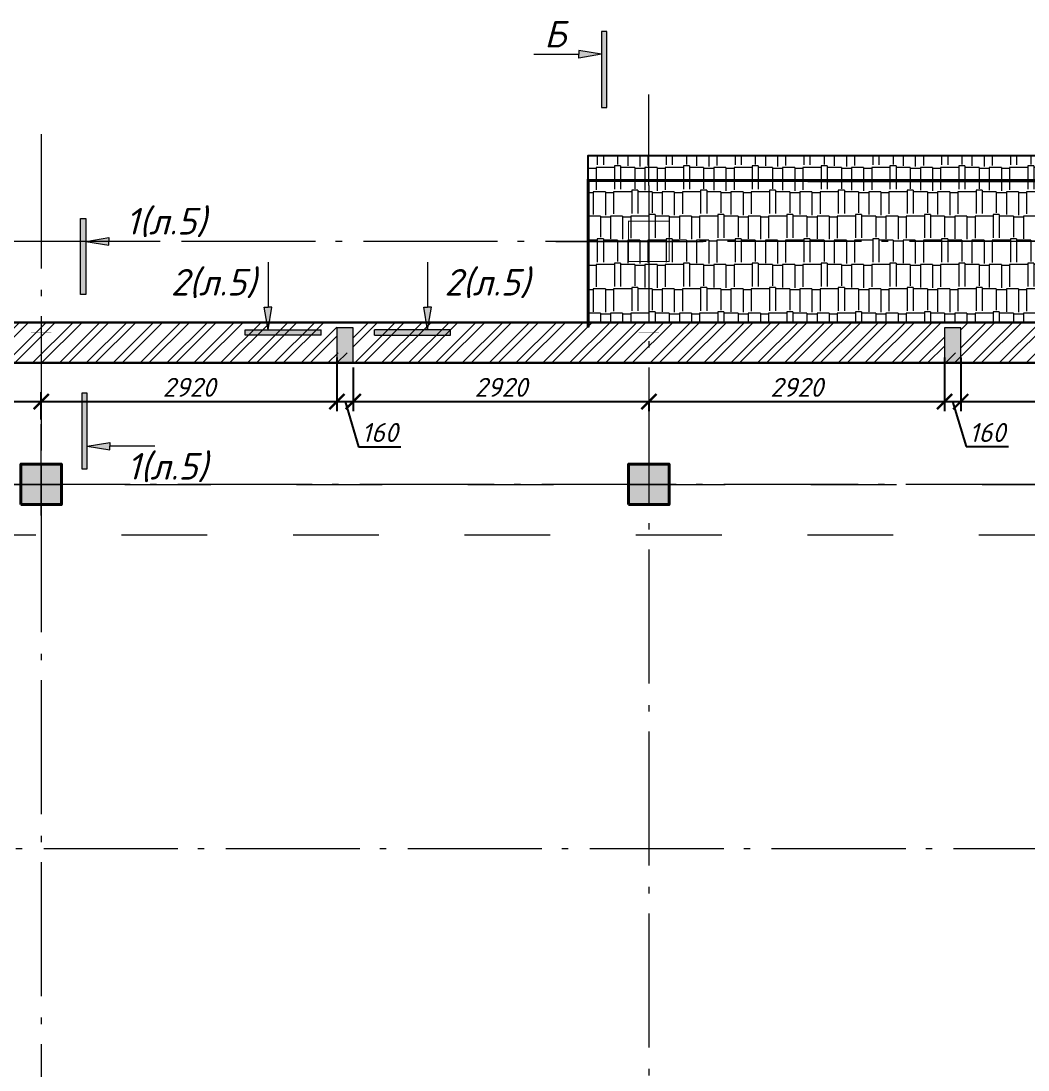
# Model space of a CAD drawing. Header units: millimetres. Extents: x -238377 to 196118, y -123284 to 30177.
# Drawn here: x -196851 to -186906, y -72995 to -62633 of the extents above; entities that cross this region are included whole.
import ezdxf
from ezdxf.enums import TextEntityAlignment as Align

# ---------------------------------------------------------------- set-up
doc = ezdxf.new("R2010")
doc.units = ezdxf.units.MM
doc.header["$MEASUREMENT"] = 0
for name, pattern in [('Double Dashed', [1797.222233, 1325, -211.666656, 63.333344, -197.222233]), ('Штриховая', [5644.444466, 2822.222233, -2822.222233]), ('штриховаяX2', [38.1, 25.4, -12.7])]:
    doc.linetypes.add(name, pattern=pattern)
doc.layers.get('0').update_dxf_attribs({"lineweight": 5})
doc.layers.add('#Hatch', color=7, linetype='Continuous', lineweight=5, true_color=0x4d4d4d)
for name, color, linetype, lineweight in [('#Бетон', 10, 'Continuous', 15), ('#Выноски', 150, 'Continuous', 15), ('#размеры', 7, 'Continuous', 5), ('колонны_Ном._пера__94', 252, 'Continuous', 13), ('колонны_Ном._пера__99', 7, 'Continuous', 40), ('оси_Ном._пера__96', 7, 'Continuous', 5)]:
    doc.layers.add(name, color=color, linetype=linetype, lineweight=lineweight)
for name, color, linetype in [('#стены наруж', 7, 'Continuous'), ('колонны', 7, 'Continuous'), ('оси', 7, 'Continuous')]:
    doc.layers.add(name, color=color, linetype=linetype)
doc.styles.add('STEP PR', font='isocpeui.ttf')
doc.styles.add('СГЕНЕРИР_СТИЛЬ_3', font='gost_2_304-81_type.ttf')
doc.dimstyles.new('SPDS', dxfattribs={"dimscale": 10, "dimtxt": 2.5, "dimasz": 2, "dimexe": 1.25, "dimexo": 0.625, "dimtad": 1, "dimdec": 0, "dimrnd": 0.001, "dimtxsty": 'STEP PR', "dimblk": 'ARCHTICK', "dimcen": 2.5, "dimdle": 2, "dimclrd": 256, "dimclre": 256, "dimclrt": 7, "dimadec": 0, "dimazin": 2, "dimtfac": 0.75, "dimtdec": 0, "dimtmove": 1, "dimatfit": 3, "dimfxl": 1, "dimtolj": 1, "dimarcsym": 1})

# ---------------------------------------------------------------- blocks, each defined once
blk = doc.blocks.new('Колонна_15_1', base_point=(22379, 71856))
at = {"layer": 'колонны_Ном._пера__94', "linetype": 'Continuous', "true_color": 0x7d7d7d}
blk.add_hatch(color=8, dxfattribs=at).paths.add_polyline_path([(22179, 71647), (22579, 71647), (22579, 72047), (22179, 72047)])
blk.add_hatch(color=8, dxfattribs=at).paths.add_polyline_path([(22179, 71647), (22579, 71647), (22579, 72047), (22179, 72047)])
at = {"layer": 'колонны_Ном._пера__99', "linetype": 'Continuous', "flags": 128}
blk.add_lwpolyline([(22179, 71647), (22579, 71647), (22579, 72047), (22179, 72047)], close=True, dxfattribs=at)
at = {"layer": 'колонны_Ном._пера__99', "color": 8, "linetype": 'Continuous', "true_color": 0x737373, "flags": 128}
blk.add_lwpolyline([(22179, 71647), (22579, 71647), (22579, 72047), (22179, 72047)], close=True, dxfattribs=at)
at = {"layer": 'оси_Ном._пера__96', "color": 253, "lineweight": 5, "true_color": 0x9c9c9c}
for points in [[(22379, 72047), (22379, 71647)], [(22379, 72047), (22379, 71647)], [(22179, 71847), (22579, 71847)], [(22179, 71847), (22579, 71847)]]:
    blk.add_lwpolyline(points, dxfattribs=at)
blk = doc.blocks.new('Стандартный маркер сетки_4')
at = {"layer": 'оси_Ном._пера__96', "linetype": 'Double Dashed', "lineweight": 5}
blk.add_line((-2864, 0), (17157, 0), dxfattribs=at)
at = {"layer": 'оси_Ном._пера__96', "linetype": 'Double Dashed'}
blk.add_line((900, 0), (0, 0), dxfattribs=at)
at = {"layer": 'оси_Ном._пера__96', "style": 'СГЕНЕРИР_СТИЛЬ_3'}
blk.add_attdef('AC_MarkerText_1', text='', height=350, rotation=90, dxfattribs=at).set_placement((18727, -139), align=Align.BOTTOM_LEFT)
blk = doc.blocks.new('Стандартный маркер сетки_5')
at = {"layer": 'оси_Ном._пера__96', "linetype": 'Double Dashed'}
for q in [(0, 0), (20403, 0)]:
    blk.add_line((900, 0), q, dxfattribs=at)
at = {"layer": 'оси_Ном._пера__96', "style": 'СГЕНЕРИР_СТИЛЬ_3'}
blk.add_attdef('AC_MarkerText_1', text='', height=350, rotation=90, dxfattribs=at).set_placement((21973, -122), align=Align.BOTTOM_LEFT)
blk = doc.blocks.new('сердечник160х300')
at = {"layer": '#Hatch', "true_color": 0xa6a6a6}
h = blk.add_hatch(color=253, dxfattribs=at)
h.dxf.hatch_style = 1
h.paths.add_polyline_path([(80, 150), (-80, 150), (-80, -198), (80, -198)])
at = {"layer": '#Бетон'}
blk.add_lwpolyline([(80, -200), (80, 150), (-80, 150), (-80, -200)], close=True, dxfattribs=at)
blk = doc.blocks.new('_ArchTick')
at = {"color": 0, "linetype": 'ByBlock', "const_width": 0.15}
blk.add_lwpolyline([(-0.5, -0.5), (0.5, 0.5)], dxfattribs=at)
blk = doc.blocks.new('*D164')
at = {"layer": '#размеры', "lineweight": -2, "transparency": 16777216}
for p, q in [((-199571, -65957), (-199571, -66487)), ((-196651, -66569), (-196651, -66299)), ((-199721, -66393), (-196501, -66393))]:
    blk.add_line(p, q, dxfattribs=at)
at = {"layer": 'Defpoints', "color": 0, "transparency": 16777216}
for p in [(-199571, -65910), (-196651, -66393), (-196651, -66616)]:
    blk.add_point(p, dxfattribs=at)
at = {"layer": '#размеры', "lineweight": -2, "transparency": 16777216, "xscale": 150, "yscale": 150, "zscale": 150, "rotation": 180}
blk.add_blockref('_ArchTick', (-199571, -66393), dxfattribs=at)
at = {"layer": '#размеры', "lineweight": -2, "transparency": 16777216, "xscale": 150, "yscale": 150, "zscale": 150}
blk.add_blockref('_ArchTick', (-196651, -66393), dxfattribs=at)
at = {"layer": '#размеры', "color": 7, "transparency": 16777216, "insert": (-198111, -66252), "char_height": 187.5, "attachment_point": 5, "style": 'STEP PR'}
blk.add_mtext('\\A1;2920', dxfattribs=at)
blk = doc.blocks.new('*D165')
at = {"layer": '#размеры', "lineweight": -2, "transparency": 16777216}
for p, q in [((-193731, -65957), (-193731, -66487)), ((-196651, -66569), (-196651, -66299)), ((-196801, -66393), (-193581, -66393))]:
    blk.add_line(p, q, dxfattribs=at)
at = {"layer": 'Defpoints', "color": 0, "transparency": 16777216}
for p in [(-193731, -65910), (-193731, -66393), (-196651, -66616)]:
    blk.add_point(p, dxfattribs=at)
at = {"layer": '#размеры', "lineweight": -2, "transparency": 16777216, "xscale": 150, "yscale": 150, "zscale": 150, "rotation": 180}
blk.add_blockref('_ArchTick', (-196651, -66393), dxfattribs=at)
at = {"layer": '#размеры', "lineweight": -2, "transparency": 16777216, "xscale": 150, "yscale": 150, "zscale": 150}
blk.add_blockref('_ArchTick', (-193731, -66393), dxfattribs=at)
at = {"layer": '#размеры', "color": 7, "transparency": 16777216, "insert": (-195191, -66252), "char_height": 187.5, "attachment_point": 5, "style": 'STEP PR'}
blk.add_mtext('\\A1;2920', dxfattribs=at)
blk = doc.blocks.new('*D166')
at = {"layer": '#размеры', "lineweight": -2, "transparency": 16777216}
for p, q in [((-193731, -65957), (-193731, -66487)), ((-193571, -66057), (-193571, -66487)), ((-193881, -66393), (-193421, -66393)), ((-193651, -66393), (-193518, -66839)), ((-193518, -66839), (-193099, -66839))]:
    blk.add_line(p, q, dxfattribs=at)
at = {"layer": 'Defpoints', "color": 0, "transparency": 16777216}
for p in [(-193731, -65910), (-193571, -66010), (-193571, -66393)]:
    blk.add_point(p, dxfattribs=at)
at = {"layer": '#размеры', "lineweight": -2, "transparency": 16777216, "xscale": 150, "yscale": 150, "zscale": 150, "rotation": 180}
blk.add_blockref('_ArchTick', (-193731, -66393), dxfattribs=at)
at = {"layer": '#размеры', "lineweight": -2, "transparency": 16777216, "xscale": 150, "yscale": 150, "zscale": 150}
blk.add_blockref('_ArchTick', (-193571, -66393), dxfattribs=at)
at = {"layer": '#размеры', "color": 7, "transparency": 16777216, "insert": (-193309, -66698), "char_height": 187.5, "attachment_point": 5, "style": 'STEP PR'}
blk.add_mtext('\\A1;160', dxfattribs=at)
blk = doc.blocks.new('*D167')
at = {"layer": '#размеры', "lineweight": -2, "transparency": 16777216}
for p, q in [((-193571, -66057), (-193571, -66487)), ((-193721, -66393), (-190501, -66393)), ((-190651, -66401), (-190651, -66487))]:
    blk.add_line(p, q, dxfattribs=at)
at = {"layer": 'Defpoints', "color": 0, "transparency": 16777216}
for p in [(-193571, -66010), (-190651, -66355), (-190651, -66393)]:
    blk.add_point(p, dxfattribs=at)
at = {"layer": '#размеры', "lineweight": -2, "transparency": 16777216, "xscale": 150, "yscale": 150, "zscale": 150, "rotation": 180}
blk.add_blockref('_ArchTick', (-193571, -66393), dxfattribs=at)
at = {"layer": '#размеры', "lineweight": -2, "transparency": 16777216, "xscale": 150, "yscale": 150, "zscale": 150}
blk.add_blockref('_ArchTick', (-190651, -66393), dxfattribs=at)
at = {"layer": '#размеры', "color": 7, "transparency": 16777216, "insert": (-192111, -66252), "char_height": 187.5, "attachment_point": 5, "style": 'STEP PR'}
blk.add_mtext('\\A1;2920', dxfattribs=at)
blk = doc.blocks.new('*D168')
at = {"layer": '#размеры', "lineweight": -2, "transparency": 16777216}
for p, q in [((-187731, -65957), (-187731, -66487)), ((-190801, -66393), (-187581, -66393)), ((-190651, -66401), (-190651, -66487))]:
    blk.add_line(p, q, dxfattribs=at)
at = {"layer": 'Defpoints', "color": 0, "transparency": 16777216}
for p in [(-187731, -65910), (-190651, -66355), (-187731, -66393)]:
    blk.add_point(p, dxfattribs=at)
at = {"layer": '#размеры', "lineweight": -2, "transparency": 16777216, "xscale": 150, "yscale": 150, "zscale": 150, "rotation": 180}
blk.add_blockref('_ArchTick', (-190651, -66393), dxfattribs=at)
at = {"layer": '#размеры', "lineweight": -2, "transparency": 16777216, "xscale": 150, "yscale": 150, "zscale": 150}
blk.add_blockref('_ArchTick', (-187731, -66393), dxfattribs=at)
at = {"layer": '#размеры', "color": 7, "transparency": 16777216, "insert": (-189191, -66252), "char_height": 187.5, "attachment_point": 5, "style": 'STEP PR'}
blk.add_mtext('\\A1;2920', dxfattribs=at)
blk = doc.blocks.new('*D169')
at = {"layer": '#размеры', "lineweight": -2, "transparency": 16777216}
for p, q in [((-187731, -65957), (-187731, -66487)), ((-187571, -65957), (-187571, -66487)), ((-187881, -66393), (-187421, -66393)), ((-187651, -66393), (-187518, -66838)), ((-187518, -66838), (-187099, -66838))]:
    blk.add_line(p, q, dxfattribs=at)
at = {"layer": 'Defpoints', "color": 0, "transparency": 16777216}
for p in [(-187731, -65910), (-187571, -65910), (-187571, -66393)]:
    blk.add_point(p, dxfattribs=at)
at = {"layer": '#размеры', "lineweight": -2, "transparency": 16777216, "xscale": 150, "yscale": 150, "zscale": 150, "rotation": 180}
blk.add_blockref('_ArchTick', (-187731, -66393), dxfattribs=at)
at = {"layer": '#размеры', "lineweight": -2, "transparency": 16777216, "xscale": 150, "yscale": 150, "zscale": 150}
blk.add_blockref('_ArchTick', (-187571, -66393), dxfattribs=at)
at = {"layer": '#размеры', "color": 7, "transparency": 16777216, "insert": (-187309, -66698), "char_height": 187.5, "attachment_point": 5, "style": 'STEP PR'}
blk.add_mtext('\\A1;160', dxfattribs=at)
blk = doc.blocks.new('*D170')
at = {"layer": '#размеры', "lineweight": -2, "transparency": 16777216}
for p, q in [((-187571, -65957), (-187571, -66487)), ((-184651, -66137), (-184651, -66487)), ((-187721, -66393), (-184501, -66393))]:
    blk.add_line(p, q, dxfattribs=at)
at = {"layer": 'Defpoints', "color": 0, "transparency": 16777216}
for p in [(-187571, -65910), (-184651, -66090), (-184651, -66393)]:
    blk.add_point(p, dxfattribs=at)
at = {"layer": '#размеры', "lineweight": -2, "transparency": 16777216, "xscale": 150, "yscale": 150, "zscale": 150, "rotation": 180}
blk.add_blockref('_ArchTick', (-187571, -66393), dxfattribs=at)
at = {"layer": '#размеры', "lineweight": -2, "transparency": 16777216, "xscale": 150, "yscale": 150, "zscale": 150}
blk.add_blockref('_ArchTick', (-184651, -66393), dxfattribs=at)
at = {"layer": '#размеры', "color": 7, "transparency": 16777216, "insert": (-186111, -66252), "char_height": 187.5, "attachment_point": 5, "style": 'STEP PR'}
blk.add_mtext('\\A1;2920', dxfattribs=at)
blk = doc.blocks.new('*U251')
at = {"linetype": 'ByBlock', "ltscale": 100}
h = blk.add_hatch(color=256, dxfattribs=at)
h.dxf.hatch_style = 1
h.paths.add_polyline_path([(35, 1000), (-35, 1000), (-35, 0), (35, 0)])
h = blk.add_hatch(color=256, dxfattribs=at)
h.dxf.hatch_style = 1
h.paths.add_polyline_path([(335, 750), (335, 700), (335, 650), (35, 700)])
for p, q in [((-35, 1000), (35, 1000)), ((-35, 0), (-35, 1000)), ((35, 1000), (35, 0)), ((35, 700), (335, 750)), ((35, 700), (335, 650)), ((335, 750), (335, 700)), ((335, 650), (335, 700)), ((35, 0), (-35, 0))]:
    blk.add_line(p, q, dxfattribs=at)
at = {"linetype": 'ByBlock', "ltscale": 100, "extrusion": (0, 1, 0), "elevation": 700}
blk.add_lwpolyline([(-925, 0), (-335, 0)], dxfattribs=at)
at = {"ltscale": 100, "style": 'STEP PR'}
blk.add_attdef('Nv', text='', height=350, dxfattribs=at).set_placement((781, 790), align=Align.RIGHT)
blk = doc.blocks.new('*U265')
at = {"linetype": 'ByBlock', "ltscale": 100}
h = blk.add_hatch(color=256, dxfattribs=at)
h.dxf.hatch_style = 1
h.paths.add_polyline_path([(35, 0), (-35, 0), (-35, -1000), (35, -1000)])
h = blk.add_hatch(color=256, dxfattribs=at)
h.dxf.hatch_style = 1
h.paths.add_polyline_path([(335, -750), (335, -700), (335, -650), (35, -700)])
for p, q in [((35, 0), (-35, 0)), ((-35, 0), (-35, -1000)), ((35, -1000), (35, 0)), ((35, -700), (335, -650)), ((335, -650), (335, -700)), ((35, -700), (335, -750)), ((335, -750), (335, -700)), ((-35, -1000), (35, -1000))]:
    blk.add_line(p, q, dxfattribs=at)
at = {"linetype": 'ByBlock', "ltscale": 100, "extrusion": (0, -1, 0), "elevation": 700}
blk.add_lwpolyline([(925, 0), (335, 0)], dxfattribs=at)
at = {"ltscale": 100, "style": 'STEP PR'}
blk.add_attdef('Nv', text='', height=350, dxfattribs=at).set_placement((781, -1140), align=Align.RIGHT)
blk = doc.blocks.new('*U250')
at = {"ltscale": 100}
h = blk.add_hatch(color=256, dxfattribs=at)
h.dxf.hatch_style = 1
h.paths.add_polyline_path([(-85, 1070), (-35, 1070), (15, 1070), (-35, 770)])
h = blk.add_hatch(color=256, dxfattribs=at)
h.dxf.hatch_style = 1
h.paths.add_polyline_path([(665, 700), (665, 770), (-335, 770), (-335, 700)])
at = {"linetype": 'Continuous', "ltscale": 100}
for p, q in [((-85, 1070), (-35, 1070)), ((-35, 770), (-85, 1070)), ((-35, 770), (15, 1070)), ((15, 1070), (-35, 1070)), ((-335, 700), (-335, 770)), ((-335, 770), (665, 770)), ((665, 700), (-335, 700))]:
    blk.add_line(p, q, dxfattribs=at)
at = {"linetype": 'Continuous', "ltscale": 100, "extrusion": (-1, -1e-16, 0), "elevation": 35}
blk.add_lwpolyline([(-1660, 0), (-1070, 0)], dxfattribs=at)
at = {"linetype": 'Continuous', "ltscale": 100}
blk.add_lwpolyline([(665, 700), (665, 770)], dxfattribs=at)
at = {"ltscale": 100, "style": 'STEP PR'}
blk.add_attdef('Nh', text='', height=350, dxfattribs=at).set_placement((-192, 1222), align=Align.RIGHT)
blk = doc.blocks.new('*U391')
at = {"ltscale": 100}
h = blk.add_hatch(color=256, dxfattribs=at)
h.dxf.hatch_style = 1
h.paths.add_polyline_path([(1415, 1070), (1365, 1070), (1315, 1070), (1365, 770)])
h = blk.add_hatch(color=256, dxfattribs=at)
h.dxf.hatch_style = 1
h.paths.add_polyline_path([(1665, 700), (1665, 770), (665, 770), (665, 700)])
at = {"linetype": 'Continuous', "ltscale": 100}
for p, q in [((1365, 770), (1315, 1070)), ((1315, 1070), (1365, 1070)), ((1415, 1070), (1365, 1070)), ((1365, 770), (1415, 1070)), ((1665, 770), (665, 770)), ((665, 700), (1665, 700)), ((1665, 700), (1665, 770))]:
    blk.add_line(p, q, dxfattribs=at)
at = {"linetype": 'Continuous', "ltscale": 100, "extrusion": (1, -1e-16, 0), "elevation": 1365}
blk.add_lwpolyline([(1660, 0), (1070, 0)], dxfattribs=at)
at = {"linetype": 'Continuous', "ltscale": 100}
blk.add_lwpolyline([(665, 700), (665, 770)], dxfattribs=at)
at = {"ltscale": 100, "style": 'STEP PR'}
blk.add_attdef('Nh', text='', height=350, dxfattribs=at).set_placement((1799, 1222), align=Align.RIGHT)
blk = doc.blocks.new('Разрез')
at = {"linetype": 'ByBlock', "ltscale": 100}
h = blk.add_hatch(color=256, dxfattribs=at)
h.dxf.hatch_style = 1
h.paths.add_polyline_path([(-35, 0), (35, 0), (35, 1000), (-35, 1000)])
h = blk.add_hatch(color=256, dxfattribs=at)
h.dxf.hatch_style = 1
h.paths.add_polyline_path([(-335, 750), (-335, 700), (-335, 650), (-35, 700)])
for p, q in [((35, 1000), (-35, 1000)), ((-35, 1000), (-35, 0)), ((35, 0), (35, 1000)), ((-335, 750), (-335, 700)), ((-35, 700), (-335, 750)), ((-35, 700), (-335, 650)), ((-335, 650), (-335, 700)), ((-35, 0), (35, 0))]:
    blk.add_line(p, q, dxfattribs=at)
at = {"linetype": 'ByBlock', "ltscale": 100, "extrusion": (0, 1, 0), "elevation": 700}
blk.add_lwpolyline([(925, 0), (335, 0)], dxfattribs=at)
at = {"ltscale": 100, "style": 'STEP PR'}
blk.add_attdef('Nv', text='', height=350, dxfattribs=at).set_placement((-503, 790), align=Align.RIGHT)

msp = doc.modelspace()

# ---------------------------------------------------------------- hatches: boundary and pattern name
at = {"layer": '#Hatch', "lineweight": 0}
h = msp.add_hatch(dxfattribs=at)
h.set_pattern_fill('AR-RSHKE', color=256, scale=20, angle=180)
h.paths.add_polyline_path([(-184301.2, -63960.4), (-191251.5, -63960.4), (-191251.5, -65610.4), (-184301.2, -65610.4)])
h.paths.add_polyline_path([(-186930.4, -64810.4), (-187410.4, -64810.4)], flags=16)
at = {"layer": '#Hatch'}
h = msp.add_hatch(dxfattribs=at)
h.set_pattern_fill('ANSI32', color=256, scale=500)
h.paths.add_polyline_path([(-187731.5, -65910.3), (-187731.5, -65610.4), (-193571.5, -65610.4), (-193571.5, -65910.4), (-193731.5, -65910.4), (-193731.5, -65610.4), (-199571.5, -65610.4), (-199571.5, -65910.3), (-199731.5, -65910.3), (-199731.5, -65610.4), (-205571.5, -65610.4), (-205571.5, -65910.3), (-205731.5, -65910.3), (-205731.5, -65610.4), (-211571.3, -65610.4), (-211571.3, -65910.3), (-211731.3, -65910.3), (-211731.3, -65610.4), (-215271.5, -65610.4), (-215271.5, -69310.9), (-215251.5, -69310.9), (-215251.5, -69510.9), (-215271.5, -69510.9), (-215271.5, -69740.7), (-214871.5, -69740.7), (-214871.5, -66010.4), (-184651.2, -66010.4), (-184651.2, -66090), (-184351.2, -66090), (-184351.2, -65610.4), (-187571.5, -65610.4), (-187571.5, -65910.3)])

# ---------------------------------------------------------------- linework, layer by layer
at = {"layer": '#размеры'}
msp.add_lwpolyline([(-191569.9, -64810.6), (-190114.6, -64810.6)], dxfattribs=at)
at = {"layer": '#стены наруж', "lineweight": 30}
msp.add_lwpolyline([(-184351.2, -65610.4), (-184351.2, -65610.4), (-184351.2, -65610.4), (-184351.2, -65610.4), (-184351.2, -65610.4), (-215271.5, -65610.4), (-215271.5, -69740.7), (-214871.5, -69740.7), (-214871.5, -66010.4), (-184651.2, -66010.4), (-184651.2, -66090), (-184351.2, -66090), (-184351.2, -65610.4)], dxfattribs=at)
at = {"layer": 'Defpoints', "color": 8, "linetype": 'штриховаяX2', "lineweight": 5, "ltscale": 5, "true_color": 0x737373, "const_width": 0.5}
for points in [[(-196751.8, -67010.4), (-196551.8, -67010.4), (-196551.2, -65710.4), (-196751.2, -65710.4)], [(-190752, -67010.4), (-190552, -67010.4), (-190551.5, -65710.4), (-190751.5, -65710.4)], [(-196451.5, -67010.4), (-184851.5, -67010.4), (-184851.5, -67410.4), (-196451.5, -67410.4)]]:
    msp.add_lwpolyline(points, close=True, dxfattribs=at)
at = {"layer": 'Defpoints', "color": 4, "linetype": 'Штриховая', "lineweight": 5, "ltscale": 0.3}
msp.add_lwpolyline([(-214451, -67210.4), (-184851.5, -67210.4), (-184851.5, -67710.6), (-214451, -67710.6)], close=True, dxfattribs=at)
at = {"layer": 'колонны'}
msp.add_lwpolyline([(-191251.5, -65660.4), (-191251.5, -63960.4), (-184301.2, -63960.4), (-184301.2, -64210.4)], dxfattribs=at)
at = {"layer": 'оси', "color": 253, "linetype": 'Штриховая', "lineweight": 30, "ltscale": 0.1, "true_color": 0x9c9c9c, "const_width": 30}
msp.add_lwpolyline([(-184301.2, -64210.4), (-184301.2, -64210.4), (-191251.5, -64210.3), (-191251.5, -65660.4)], dxfattribs=at)
at = {"layer": 'оси', "color": 9, "linetype": 'Штриховая', "lineweight": 13, "ltscale": 0.05, "true_color": 0xc4c4c4, "const_width": 10}
msp.add_lwpolyline([(-190851.8, -64610.4), (-190451.8, -64610.4), (-190451.8, -65010.4), (-190851.8, -65010.4)], close=True, dxfattribs=at)
at = {"layer": 'оси_Ном._пера__96', "linetype": 'Double Dashed'}
for p, q in [((-143619.1, -64810.4), (-216265.2, -64810.4)), ((-184990.1, -67210.4), (-216265.2, -67210.4)), ((-143182.5, -70810.4), (-215482.5, -70810.4))]:
    msp.add_line(p, q, dxfattribs=at)

# ---------------------------------------------------------------- block references
at = {"layer": '#Выноски', "xscale": 0.75, "yscale": 0.75, "zscale": 0.75}
for name, p, values in [('Разрез', (-191091.5, -63487.3), {'Nv': 'Б'}), ('*U250', (-194384.8, -66261.7), {'Nh': '2(л.5)'})]:
    msp.add_blockref(name, p, dxfattribs=at).add_auto_attribs(values)
at = {"layer": '#Выноски'}
ref = msp.add_blockref('*U251', (-196236.2, -65335.1), dxfattribs=dict(at, xscale=0.75, yscale=0.75, zscale=0.75))
ref.add_attrib('Nv', '1(л.5)', dxfattribs={"layer": '0', "ltscale": 100, "height": 262.5, "style": 'STEP PR'}).set_placement((-195021.5, -64742.6), align=Align.RIGHT)
ref = msp.add_blockref('*U391', (-193859.3, -66261.7), dxfattribs=dict(at, xscale=0.75, yscale=0.75, zscale=0.75))
ref.add_attrib('Nh', '2(л.5)', dxfattribs={"layer": '0', "ltscale": 100, "height": 262.5, "style": 'STEP PR'}).set_placement((-191826.4, -65345.3), align=Align.RIGHT)
ref = msp.add_blockref('*U265', (-196223.7, -66308.3), dxfattribs=dict(at, xscale=0.75, yscale=0.75, zscale=0.75))
ref.add_attrib('Nv', '1(л.5)', dxfattribs={"layer": '0', "ltscale": 100, "height": 262.5, "style": 'STEP PR'}).set_placement((-195009, -67163.3), align=Align.RIGHT)
at = {"layer": '#размеры'}
for p in [(-193651.5, -65813.6), (-187651.5, -65813.5)]:
    msp.add_blockref('сердечник160х300', p, dxfattribs=at)
at = {"layer": 'колонны'}
for p in [(-196651.5, -67201.5), (-190651.5, -67201.5)]:
    msp.add_blockref('Колонна_15_1', p, dxfattribs=at)
at = {"layer": 'оси', "color": 251, "linetype": 'Continuous', "lineweight": 13, "zscale": 1000, "rotation": 270}
for name, p in [('Стандартный маркер сетки_5', (-190651.2, -63359)), ('Стандартный маркер сетки_4', (-196651.2, -66616.3))]:
    msp.add_blockref(name, p, dxfattribs=at)

# ---------------------------------------------------------------- dimensions: what is measured, and where the dimension line sits
at = {"layer": '#размеры'}
for base, p1, p2, picture, middle in [((-196651.2, -66393), (-199571.5, -65910.3), (-196651.2, -66616.3), '*D164', (-198111.3, -66252.4)), ((-193731.5, -66393), (-196651.2, -66616.3), (-193731.5, -65910.4), '*D165', (-195191.3, -66252.4)), ((-193571.5, -66393.4), (-193731.5, -65910.4), (-193571.5, -66010.4), '*D166', (-193471, -66698.1)), ((-187731.5, -66393), (-190651.2, -66354.6), (-187731.5, -65910.3), '*D168', (-189191.3, -66252.4)), ((-187571.5, -66393), (-187731.5, -65910.3), (-187571.5, -65910.3), '*D169', (-187471, -66697.7)), ((-184651.2, -66393), (-187571.5, -65910.3), (-184651.2, -66090), '*D170', (-186111.3, -66252.4)), ((-190651.2, -66393), (-193571.5, -66010.4), (-190651.2, -66354.6), '*D167', (-192111.3, -66252.4))]:
    dim = msp.add_linear_dim(base=base, p1=p1, p2=p2, dimstyle='SPDS', override={"dimscale": 75, "dimtxsty": 'STEP PR'}, dxfattribs=at)
    dim.commit()
    dim.dimension.update_dxf_attribs({"geometry": picture, "text_midpoint": middle})

doc.saveas('drawing.dxf')
